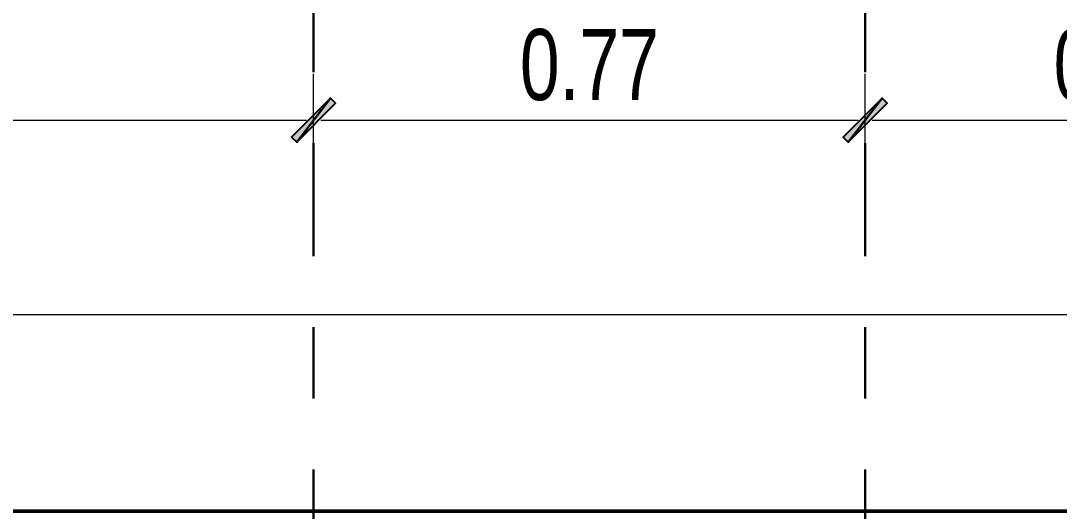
# Model space of a CAD drawing. Header units: millimetres. Extents: x 10612.9 to 10705, y -16533.4 to -16503.9.
# Drawn here: x 10616.079 to 10617.538, y -16506.704 to -16506.014 of the extents above; entities that cross this region are included whole.
import ezdxf
from ezdxf.enums import TextEntityAlignment as Align

# ---------------------------------------------------------------- set-up
doc = ezdxf.new("R2010")
doc.units = ezdxf.units.MM
doc.linetypes.add('Punto & Rayas', pattern=[0.335139, 0.15875, -0.088194, 0, -0.088194])
doc.layers.add('Nuevo_Estructura - Forjados', color=7, linetype='Continuous')
doc.layers.add('Nuevo_Estructura - Forjados_Pluma_Nº__209', color=7, linetype='Continuous', lineweight=30, true_color=0x3e4f7b)
doc.layers.add('Nuevo_Estructura - Forjados_Pluma_Nº__219', color=7, linetype='Continuous', lineweight=13, true_color=0x404b6a)
doc.styles.add('Estilo_Generado_1', font='arial.ttf')
doc.styles.add('mahico', font='GOTHIC.TTF', dxfattribs={"width": 0.75})
doc.dimstyles.new('Copia de 50 P', dxfattribs={"dimtxt": 0.1, "dimasz": 0.01, "dimexe": 0.065, "dimexo": 0.0625, "dimgap": 0.025, "dimtad": 1, "dimtih": 1, "dimtoh": 1, "dimzin": 0, "dimdsep": 46, "dimtxsty": 'mahico', "dimblk": 'pa cotas', "dimcen": 0.09, "dimdle": 0.3, "dimclrd": 256, "dimclre": 256, "dimclrt": 256, "dimadec": 0, "dimazin": 0, "dimtfac": 1, "dimtofl": 0, "dimtmove": 0, "dimatfit": 3, "dimfxl": 0.15, "dimfxlon": 1, "dimtolj": 1, "dimtzin": 0, "dimlwd": 5, "dimlwe": 5, "dimarcsym": 0})

# ---------------------------------------------------------------- blocks, each defined once
blk = doc.blocks.new('Marcador de red estándar')
at = {"layer": 'Nuevo_Estructura - Forjados_Pluma_Nº__209', "color": 167, "linetype": 'Punto & Rayas', "lineweight": 30, "true_color": 0x3e4f7b}
blk.add_line((9.9, 0), (10.9, 0), dxfattribs=at)
at = {"layer": 'Nuevo_Estructura - Forjados_Pluma_Nº__219', "color": 167, "lineweight": 13, "true_color": 0x404b6a, "style": 'Estilo_Generado_1'}
for tag, p in [('AC_MarkerText_1_0', (-10.9725, -0.04)), ('AC_MarkerText_1_1', (11.2275, -0.04))]:
    blk.add_attdef(tag, text='', height=0.175, rotation=270, dxfattribs=at).set_placement(p, align=Align.TOP_CENTER)
blk = doc.blocks.new('Marcador de red estándar_2')
at = {"layer": 'Nuevo_Estructura - Forjados_Pluma_Nº__209', "color": 167, "linetype": 'Punto & Rayas', "lineweight": 30, "true_color": 0x3e4f7b}
blk.add_line((0.9423, 0), (4.5, 0), dxfattribs=at)
blk.add_point((0.9423, 0), dxfattribs=at)
blk.add_point((0.9423, 0), dxfattribs=at)
at = {"layer": 'Nuevo_Estructura - Forjados_Pluma_Nº__219', "color": 167, "lineweight": 13, "true_color": 0x404b6a, "style": 'Estilo_Generado_1'}
for tag, p in [('AC_MarkerText_1_0', (-4.7, -0.1675)), ('AC_MarkerText_1_1', (4.7, -0.1675))]:
    blk.add_attdef(tag, text='', height=0.175, rotation=180, dxfattribs=at).set_placement(p, align=Align.TOP_CENTER)
blk = doc.blocks.new('pa cotas')
h = blk.add_hatch(color=256)
h.paths.add_polyline_path([(2.38, 3.09), (-3.09, -2.38), (-2.38, -3.09)])
h.paths.add_polyline_path([(3.09, 2.38), (2.38, 3.09), (-2.38, -3.09)])
blk.add_line((-2.38, -3.09), (2.38, 3.09))
blk.add_lwpolyline([(3.09, 2.38), (2.38, 3.09), (-3.09, -2.38), (-2.38, -3.09)], close=True)
blk = doc.blocks.new('*D677')
at = {"lineweight": 5, "transparency": 16777216}
for p, q in [((10602.0277, -16551.7931), (10602.0277, -16551.5781)), ((10602.8027, -16551.7931), (10602.8027, -16551.5781)), ((10602.0377, -16551.6431), (10602.7927, -16551.6431))]:
    blk.add_line(p, q, dxfattribs=at)
at = {"layer": 'Defpoints', "color": 0, "transparency": 16777216}
for p in [(10602.8027, -16551.6431), (10602.0277, -16552.1931), (10602.8027, -16552.1931)]:
    blk.add_point(p, dxfattribs=at)
at = {"lineweight": 5, "transparency": 16777216, "xscale": 0.01, "yscale": 0.01, "zscale": 0.01, "rotation": 180}
blk.add_blockref('pa cotas', (10602.0277, -16551.6431), dxfattribs=at)
at = {"lineweight": 5, "transparency": 16777216, "xscale": 0.01, "yscale": 0.01, "zscale": 0.01}
blk.add_blockref('pa cotas', (10602.8027, -16551.6431), dxfattribs=at)
at = {"transparency": 16777216, "insert": (10602.4152, -16551.5656), "char_height": 0.1, "attachment_point": 5, "style": 'mahico'}
blk.add_mtext('\\A1;0.77', dxfattribs=at)
blk = doc.blocks.new('*D678')
at = {"lineweight": 5, "transparency": 16777216}
for p, q in [((10602.8027, -16551.7931), (10602.8027, -16551.5781)), ((10603.5277, -16551.7931), (10603.5277, -16551.5781)), ((10602.8127, -16551.6431), (10603.5177, -16551.6431))]:
    blk.add_line(p, q, dxfattribs=at)
at = {"layer": 'Defpoints', "color": 0, "transparency": 16777216}
for p in [(10603.5277, -16551.6431), (10602.8027, -16552.1931), (10603.5277, -16552.1931)]:
    blk.add_point(p, dxfattribs=at)
at = {"lineweight": 5, "transparency": 16777216, "xscale": 0.01, "yscale": 0.01, "zscale": 0.01, "rotation": 180}
blk.add_blockref('pa cotas', (10602.8027, -16551.6431), dxfattribs=at)
at = {"lineweight": 5, "transparency": 16777216, "xscale": 0.01, "yscale": 0.01, "zscale": 0.01}
blk.add_blockref('pa cotas', (10603.5277, -16551.6431), dxfattribs=at)
at = {"transparency": 16777216, "insert": (10603.1652, -16551.5656), "char_height": 0.1, "attachment_point": 5, "style": 'mahico'}
blk.add_mtext('\\A1;0.73', dxfattribs=at)
blk = doc.blocks.new('*D694')
at = {"lineweight": 5, "transparency": 16777216}
for p, q in [((10600.4527, -16551.7931), (10600.4527, -16551.5781)), ((10602.0277, -16551.7931), (10602.0277, -16551.5781)), ((10600.4627, -16551.6431), (10602.0177, -16551.6431))]:
    blk.add_line(p, q, dxfattribs=at)
at = {"layer": 'Defpoints', "color": 0, "transparency": 16777216}
for p in [(10602.0277, -16551.6431), (10602.0277, -16552.1931), (10600.4527, -16552.2431)]:
    blk.add_point(p, dxfattribs=at)
at = {"lineweight": 5, "transparency": 16777216, "xscale": 0.01, "yscale": 0.01, "zscale": 0.01, "rotation": 180}
blk.add_blockref('pa cotas', (10600.4527, -16551.6431), dxfattribs=at)
at = {"lineweight": 5, "transparency": 16777216, "xscale": 0.01, "yscale": 0.01, "zscale": 0.01}
blk.add_blockref('pa cotas', (10602.0277, -16551.6431), dxfattribs=at)
at = {"transparency": 16777216, "insert": (10601.2402, -16551.5656), "char_height": 0.1, "attachment_point": 5, "style": 'mahico'}
blk.add_mtext('\\A1;1.58', dxfattribs=at)
blk = doc.blocks.new('*D865')
at = {"lineweight": 5, "transparency": 16777216}
for p, q in [((10615.0656, -16506.5777), (10615.0656, -16506.3627)), ((10621.7656, -16506.5777), (10621.7656, -16506.3627)), ((10615.0756, -16506.4277), (10621.7556, -16506.4277))]:
    blk.add_line(p, q, dxfattribs=at)
at = {"layer": 'Defpoints', "color": 0, "transparency": 16777216}
for p in [(10621.7656, -16506.4277), (10615.0656, -16506.7043), (10621.7656, -16506.7043)]:
    blk.add_point(p, dxfattribs=at)
at = {"lineweight": 5, "transparency": 16777216, "xscale": 0.01, "yscale": 0.01, "zscale": 0.01, "rotation": 180}
blk.add_blockref('pa cotas', (10615.0656, -16506.4277), dxfattribs=at)
at = {"lineweight": 5, "transparency": 16777216, "xscale": 0.01, "yscale": 0.01, "zscale": 0.01}
blk.add_blockref('pa cotas', (10621.7656, -16506.4277), dxfattribs=at)
at = {"transparency": 16777216, "insert": (10618.4156, -16506.3502), "char_height": 0.1, "attachment_point": 5, "style": 'mahico'}
blk.add_mtext('\\A1;6.70', dxfattribs=at)
blk = doc.blocks.new('fdvfvfdvdf')
at = {"layer": 'Nuevo_Estructura - Forjados', "color": 8, "linetype": 'Continuous', "lineweight": 15}
for name, p, rotation in [('Marcador de red estándar', (10602.0277, -16562.1931), 90), ('Marcador de red estándar', (10602.8027, -16562.1931), 90), ('Marcador de red estándar_2', (10603.9527, -16552.1931), 180)]:
    blk.add_blockref(name, p, dxfattribs=dict(at, rotation=rotation))
for base, p1, p2, picture, middle in [((10602.0277454531, -16551.643130556), (10600.4527454524, -16552.2431303854), (10602.0277454531, -16552.1931303854), '*D694', (10601.2402454527, -16551.5656152603)), ((10602.802745452, -16551.643130556), (10602.027745453, -16552.193130385), (10602.802745452, -16552.193130385), '*D677', (10602.415245453, -16551.56561526)), ((10603.527745453, -16551.643130556), (10602.802745452, -16552.193130385), (10603.527745453, -16552.193130385), '*D678', (10603.165245453, -16551.56561526))]:
    dim = blk.add_linear_dim(base=base, p1=p1, p2=p2, dimstyle='Copia de 50 P', override={"dimtmove": 1})
    dim.commit()
    dim.dimension.update_dxf_attribs({"geometry": picture, "text_midpoint": middle})

msp = doc.modelspace()

# ---------------------------------------------------------------- linework, layer by layer
msp.add_line((10621.9156, -16506.7043), (10614.9156, -16506.7043))
at = {"color": 251, "lineweight": 50, "true_color": 0x636466}
msp.add_lwpolyline([(10614.9156, -16506.7043), (10621.9156, -16506.7043), (10621.9156, -16508.2543), (10621.7656, -16508.2543), (10621.7656, -16506.8543), (10615.0656, -16506.8543), (10615.0656, -16508.2543), (10614.9156, -16508.2543), (10614.9156, -16506.7043)], dxfattribs=at)

# ---------------------------------------------------------------- block references
msp.add_blockref('fdvfvfdvdf', (14.4628, 45.4888))

# ---------------------------------------------------------------- dimensions: what is measured, and where the dimension line sits
dim = msp.add_linear_dim(base=(10621.7656, -16506.4277), p1=(10615.0656, -16506.7043), p2=(10621.7656, -16506.7043), dimstyle='Copia de 50 P', override={"dimtmove": 1})
dim.commit()
dim.dimension.update_dxf_attribs({"geometry": '*D865', "text_midpoint": (10618.4156, -16506.3502)})

doc.saveas('drawing.dxf')
